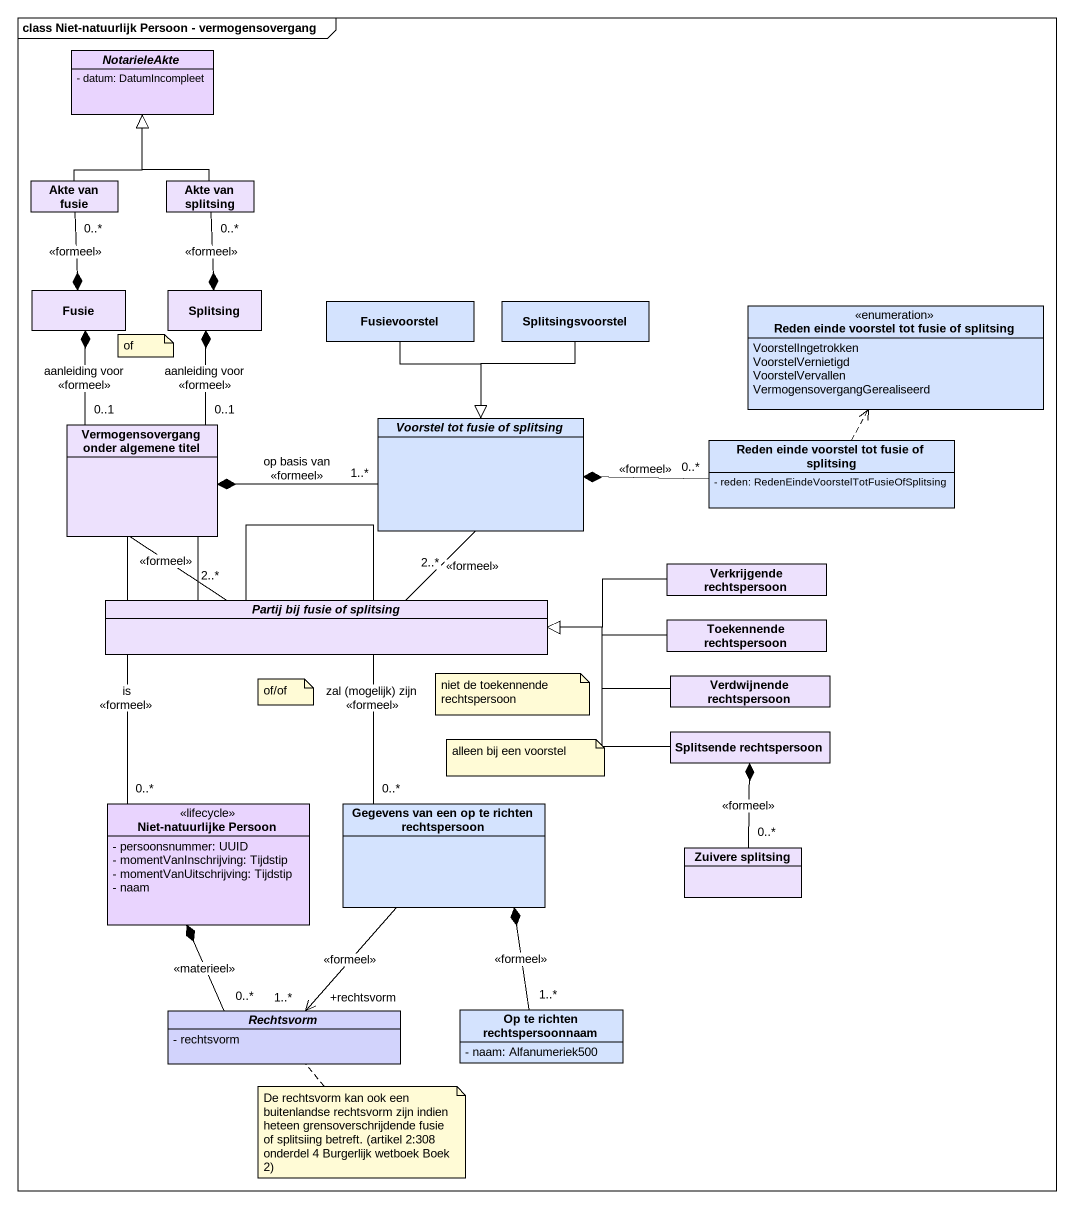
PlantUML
@startuml
mainframe class Niet-natuurlijk Persoon - vermogensovergang
hide circle
hide empty members
skinparam classAttributeIconSize 0
abstract class NotarieleAkte #E9D4FE {
  - datum: DatumIncompleet
}
class "Akte van fusie" as Akte_van_fusie #EDE1FD
class "Akte van splitsing" as Akte_van_splitsing #EDE1FD
class Fusie #EDE1FD
class Splitsing #EDE1FD
class Fusievoorstel #D4E3FE
class Splitsingsvoorstel #D4E3FE
enum "Reden einde voorstel tot fusie of splitsing" as Reden_einde_voorstel_tot #D4E3FE {
  VoorstelIngetrokken
  VoorstelVernietigd
  VoorstelVervallen
  VermogensovergangGerealiseerd
}
class "Vermogensovergang onder algemene titel" as Vermogensovergang_onder #EDE1FD
abstract class "Voorstel tot fusie of splitsing" as Voorstel_tot_fusie_of #D4E3FE
class "Reden einde voorstel tot fusie of splitsing" as Reden_einde_voorstel_tot_2 #D4E3FE {
  - reden: RedenEindeVoorstelTotFusieOfSplitsing
}
abstract class "Partij bij fusie of splitsing" as Partij_bij_fusie_of #EDE1FD
class "Verkrijgende rechtspersoon" as Verkrijgende_rechtspersoon #EDE1FD
class "Toekennende rechtspersoon" as Toekennende_rechtspersoon #EDE1FD
class "Verdwijnende rechtspersoon" as Verdwijnende_rechtspersoon #EDE1FD
class "Splitsende rechtspersoon" as Splitsende_rechtspersoon #EDE1FD
class "Niet-natuurlijke Persoon" as Niet_natuurlijke_Persoon <<lifecycle>> #E9D4FE {
  - persoonsnummer: UUID
  - momentVanInschrijving: Tijdstip
  - momentVanUitschrijving: Tijdstip
  - naam
}
class "Gegevens van een op te richten rechtspersoon" as Gegevens_van_een_op_te #D4E3FE
class "Zuivere splitsing" as Zuivere_splitsing #EDE1FD
abstract class Rechtsvorm #D2D3FC {
  - rechtsvorm
}
class "Op te richten rechtspersoonnaam" as Op_te_richten #D4E3FE {
  - naam: Alfanumeriek500
}
Akte_van_fusie -up-|> NotarieleAkte
Akte_van_fusie "0..*" --* Fusie : <<formeel>>
Akte_van_splitsing -up-|> NotarieleAkte
Akte_van_splitsing "0..*" --* Splitsing : <<formeel>>
Fusievoorstel --|> Voorstel_tot_fusie_of
Splitsingsvoorstel --|> Voorstel_tot_fusie_of
Vermogensovergang_onder "0..1" -up-* Fusie : aanleiding voor\n<<formeel>>
Vermogensovergang_onder "0..1" -up-* Splitsing : aanleiding voor\n<<formeel>>
Vermogensovergang_onder -- "2..*" Partij_bij_fusie_of : <<formeel>>
Voorstel_tot_fusie_of "1..*" -left-* Vermogensovergang_onder : op basis van\n<<formeel>>
Voorstel_tot_fusie_of -- "2..*" Partij_bij_fusie_of : <<formeel>>
Reden_einde_voorstel_tot_2 .up.> Reden_einde_voorstel_tot
Reden_einde_voorstel_tot_2 "0..*" -left-* Voorstel_tot_fusie_of : <<formeel>>
Partij_bij_fusie_of -- "0..*" Niet_natuurlijke_Persoon : is\n<<formeel>>
Partij_bij_fusie_of -- "0..*" Gegevens_van_een_op_te : zal (mogelijk) zijn\n<<formeel>>
Verkrijgende_rechtspersoon -left-|> Partij_bij_fusie_of
Toekennende_rechtspersoon -left-|> Partij_bij_fusie_of
Verdwijnende_rechtspersoon -left-|> Partij_bij_fusie_of
Splitsende_rechtspersoon -left-|> Partij_bij_fusie_of
Gegevens_van_een_op_te --> "+rechtsvorm\n1..*" Rechtsvorm : <<formeel>>
Zuivere_splitsing "0..*" -up-* Splitsende_rechtspersoon : <<formeel>>
Rechtsvorm "0..*" -up-* Niet_natuurlijke_Persoon : <<materieel>>
Op_te_richten "1..*" -up-* Gegevens_van_een_op_te : <<formeel>>
note as N1
  of
end note
note as N2
  of/of
end note
note as N3
  niet de toekennende rechtspersoon
end note
note as N4
  alleen bij een voorstel
end note
note bottom of Rechtsvorm : De rechtsvorm kan ook een buitenlandse rechtsvorm zijn indien heteen grensoverschrijdende fusie of splitsiing betreft. (artikel 2:308 onderdel 4 Burgerlijk wetboek Boek 2)
@enduml
